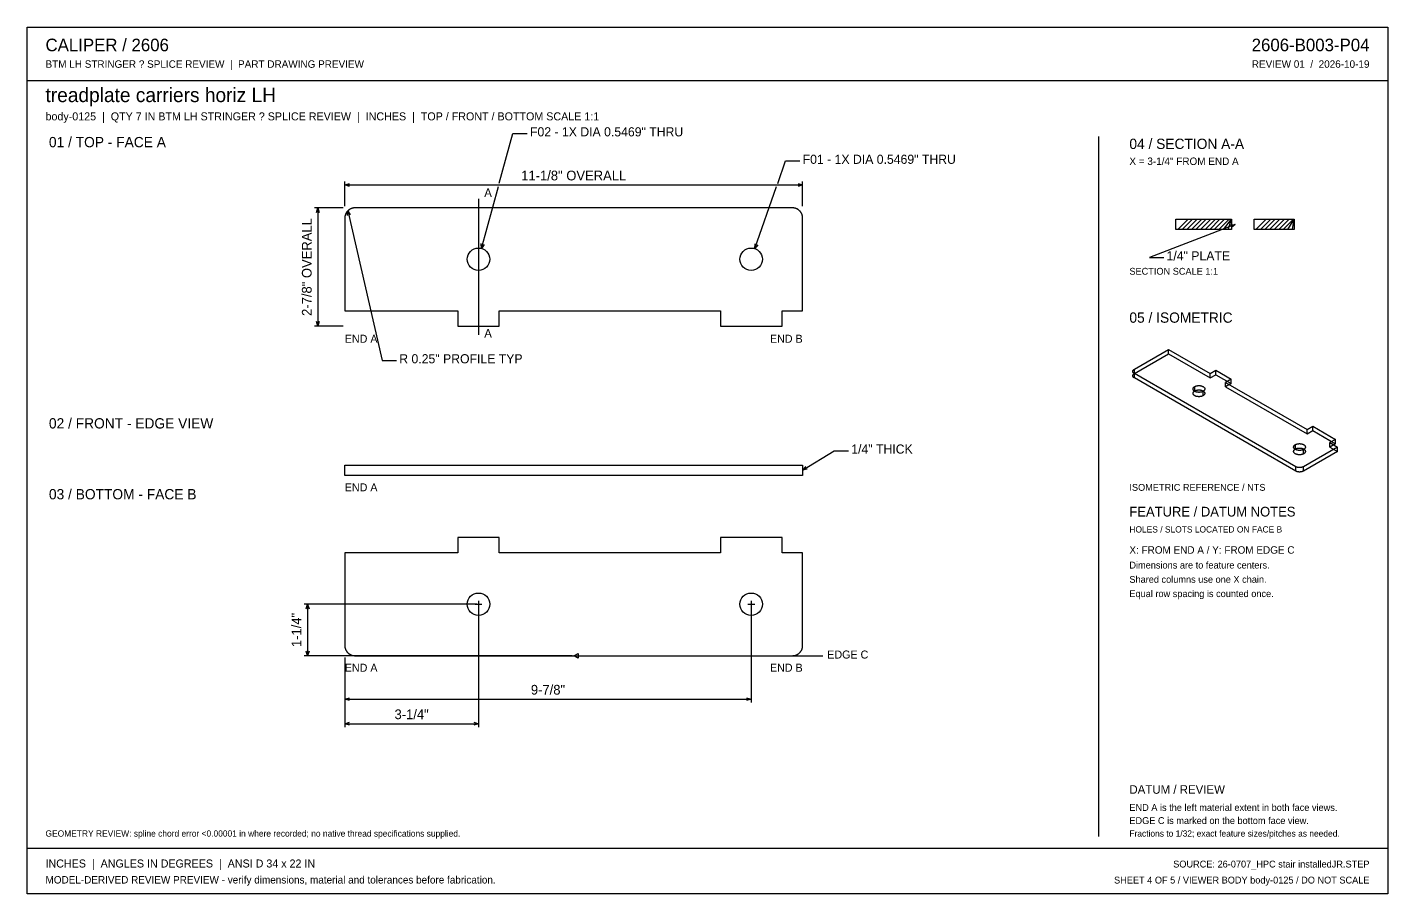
# Model space of a CAD drawing. Header units: inches. Extents: x 0.5 to 33.5, y 0.5 to 21.5.
import ezdxf
from ezdxf.enums import TextEntityAlignment as Align

# ---------------------------------------------------------------- set-up
doc = ezdxf.new("R2010")
doc.units = ezdxf.units.IN
doc.header["$MEASUREMENT"] = 0

msp = doc.modelspace()

# ---------------------------------------------------------------- linework, layer by layer
at = {"layer": 'ANNOTATION'}
for p, q in [((11.941, 17.735), (12.271, 18.944)), ((12.271, 18.944), (12.618, 18.944)), ((18.706, 17.734), (18.896, 18.278)), ((18.896, 18.278), (19.243, 18.278)), ((8.188, 17.181), (8.188, 17.778)), ((8.188, 17.694), (8.299, 17.729)), ((8.188, 17.694), (19.312, 17.694)), ((8.299, 17.66), (8.188, 17.694)), ((11.509, 16.153), (11.919, 17.654)), ((18.153, 16.147), (18.679, 17.655)), ((19.201, 17.729), (19.312, 17.694)), ((19.312, 17.694), (19.201, 17.66)), ((19.312, 17.181), (19.312, 17.778)), ((11.438, 17.361), (11.438, 14.056)), ((8.146, 17.139), (7.451, 17.139)), ((7.5, 17.028), (7.535, 17.139)), ((7.535, 17.139), (7.535, 14.264)), ((7.535, 17.139), (7.569, 17.028)), ((8.252, 16.95), (8.261, 17.066)), ((8.261, 17.066), (9.094, 13.431)), ((8.261, 17.066), (8.319, 16.965)), ((29.819, 16.736), (27.736, 15.931)), ((29.703, 16.728), (29.819, 16.736)), ((29.819, 16.736), (29.728, 16.664)), ((11.509, 16.153), (11.505, 16.269)), ((11.572, 16.251), (11.509, 16.153)), ((18.153, 16.147), (18.156, 16.263)), ((18.222, 16.241), (18.153, 16.147)), ((27.736, 15.931), (28.083, 15.931)), ((8.146, 14.264), (7.451, 14.264)), ((7.535, 14.264), (7.5, 14.375)), ((7.569, 14.375), (7.535, 14.264)), ((9.094, 13.431), (9.441, 13.431)), ((19.312, 10.764), (20.076, 11.236)), ((20.076, 11.236), (20.424, 11.236)), ((19.312, 10.764), (19.389, 10.852)), ((19.425, 10.793), (19.312, 10.764)), ((11.396, 7.507), (7.201, 7.507)), ((7.25, 7.396), (7.285, 7.507)), ((7.285, 7.507), (7.285, 6.257)), ((7.285, 7.507), (7.319, 7.396)), ((11.354, 7.507), (11.521, 7.507)), ((11.438, 7.59), (11.438, 7.424)), ((11.438, 7.465), (11.438, 4.521)), ((17.979, 7.507), (18.146, 7.507)), ((18.062, 7.59), (18.062, 7.424)), ((18.062, 7.465), (18.062, 5.118)), ((7.285, 6.257), (7.25, 6.368)), ((7.319, 6.368), (7.285, 6.257)), ((13.75, 6.257), (13.861, 6.312)), ((13.861, 6.312), (13.861, 6.201)), ((13.708, 6.257), (7.201, 6.257)), ((8.188, 6.215), (8.188, 5.118)), ((8.188, 6.215), (8.188, 4.521)), ((13.75, 6.257), (19.799, 6.257)), ((13.861, 6.201), (13.75, 6.257)), ((8.188, 5.201), (8.299, 5.236)), ((8.188, 5.201), (18.062, 5.201)), ((8.299, 5.167), (8.188, 5.201)), ((17.951, 5.236), (18.062, 5.201)), ((18.062, 5.201), (17.951, 5.167)), ((8.188, 4.604), (8.299, 4.639)), ((11.326, 4.639), (11.438, 4.604)), ((8.188, 4.604), (11.438, 4.604)), ((8.299, 4.569), (8.188, 4.604)), ((11.438, 4.604), (11.326, 4.569))]:
    msp.add_line(p, q, dxfattribs=at)
at = {"layer": 'OUTLINE'}
for p, q in [((0.472, 21.528), (33.528, 21.528)), ((0.472, 0.472), (0.472, 21.528)), ((33.528, 21.528), (33.528, 0.472)), ((0.472, 20.236), (33.528, 20.236)), ((26.5, 18.875), (26.5, 1.861)), ((8.189, 16.913), (8.188, 16.907)), ((8.188, 16.907), (8.188, 16.901)), ((8.188, 16.901), (8.188, 16.895)), ((8.188, 16.895), (8.188, 16.889)), ((8.188, 16.889), (8.188, 14.639)), ((8.19, 16.926), (8.189, 16.919)), ((8.189, 16.919), (8.189, 16.913)), ((8.191, 16.932), (8.19, 16.926)), ((8.192, 16.938), (8.191, 16.932)), ((8.194, 16.944), (8.192, 16.938)), ((8.195, 16.95), (8.194, 16.944)), ((8.197, 16.956), (8.195, 16.95)), ((8.198, 16.961), (8.197, 16.956)), ((8.2, 16.967), (8.198, 16.961)), ((8.202, 16.973), (8.2, 16.967)), ((8.204, 16.979), (8.202, 16.973)), ((8.207, 16.985), (8.204, 16.979)), ((8.209, 16.99), (8.207, 16.985)), ((8.212, 16.996), (8.209, 16.99)), ((8.214, 17.001), (8.212, 16.996)), ((8.217, 17.007), (8.214, 17.001)), ((8.22, 17.012), (8.217, 17.007)), ((8.223, 17.017), (8.22, 17.012)), ((8.226, 17.023), (8.223, 17.017)), ((8.23, 17.028), (8.226, 17.023)), ((8.233, 17.033), (8.23, 17.028)), ((8.237, 17.038), (8.233, 17.033)), ((8.24, 17.043), (8.237, 17.038)), ((8.244, 17.047), (8.24, 17.043)), ((8.248, 17.052), (8.244, 17.047)), ((8.252, 17.057), (8.248, 17.052)), ((8.256, 17.061), (8.252, 17.057)), ((8.261, 17.066), (8.256, 17.061)), ((8.265, 17.07), (8.261, 17.066)), ((8.27, 17.074), (8.265, 17.07)), ((8.274, 17.078), (8.27, 17.074)), ((8.279, 17.082), (8.274, 17.078)), ((8.284, 17.086), (8.279, 17.082)), ((8.289, 17.09), (8.284, 17.086)), ((8.294, 17.093), (8.289, 17.09)), ((8.299, 17.097), (8.294, 17.093)), ((8.304, 17.1), (8.299, 17.097)), ((8.309, 17.103), (8.304, 17.1)), ((8.314, 17.106), (8.309, 17.103)), ((8.32, 17.109), (8.314, 17.106)), ((8.325, 17.112), (8.32, 17.109)), ((8.331, 17.115), (8.325, 17.112)), ((8.336, 17.117), (8.331, 17.115)), ((8.342, 17.12), (8.336, 17.117)), ((8.348, 17.122), (8.342, 17.12)), ((8.353, 17.124), (8.348, 17.122)), ((8.359, 17.126), (8.353, 17.124)), ((8.365, 17.128), (8.359, 17.126)), ((8.371, 17.13), (8.365, 17.128)), ((8.377, 17.131), (8.371, 17.13)), ((8.383, 17.133), (8.377, 17.131)), ((8.389, 17.134), (8.383, 17.133)), ((8.395, 17.135), (8.389, 17.134)), ((8.401, 17.136), (8.395, 17.135)), ((8.407, 17.137), (8.401, 17.136)), ((8.413, 17.138), (8.407, 17.137)), ((8.419, 17.138), (8.413, 17.138)), ((8.425, 17.139), (8.419, 17.138)), ((8.431, 17.139), (8.425, 17.139)), ((8.438, 17.139), (8.431, 17.139)), ((19.062, 17.139), (8.438, 17.139)), ((19.069, 17.139), (19.062, 17.139)), ((19.075, 17.139), (19.069, 17.139)), ((19.081, 17.138), (19.075, 17.139)), ((19.087, 17.138), (19.081, 17.138)), ((19.093, 17.137), (19.087, 17.138)), ((19.099, 17.136), (19.093, 17.137)), ((19.105, 17.135), (19.099, 17.136)), ((19.111, 17.134), (19.105, 17.135)), ((19.117, 17.133), (19.111, 17.134)), ((19.123, 17.131), (19.117, 17.133)), ((19.129, 17.13), (19.123, 17.131)), ((19.135, 17.128), (19.129, 17.13)), ((19.141, 17.126), (19.135, 17.128)), ((19.147, 17.124), (19.141, 17.126)), ((19.152, 17.122), (19.147, 17.124)), ((19.158, 17.12), (19.152, 17.122)), ((19.164, 17.117), (19.158, 17.12)), ((19.169, 17.115), (19.164, 17.117)), ((19.175, 17.112), (19.169, 17.115)), ((19.18, 17.109), (19.175, 17.112)), ((19.186, 17.106), (19.18, 17.109)), ((19.191, 17.103), (19.186, 17.106)), ((19.196, 17.1), (19.191, 17.103)), ((19.201, 17.097), (19.196, 17.1)), ((19.206, 17.093), (19.201, 17.097)), ((19.211, 17.09), (19.206, 17.093)), ((19.216, 17.086), (19.211, 17.09)), ((19.221, 17.082), (19.216, 17.086)), ((19.226, 17.078), (19.221, 17.082)), ((19.23, 17.074), (19.226, 17.078)), ((19.235, 17.07), (19.23, 17.074)), ((19.239, 17.066), (19.235, 17.07)), ((19.244, 17.061), (19.239, 17.066)), ((19.248, 17.057), (19.244, 17.061)), ((19.252, 17.052), (19.248, 17.057)), ((19.256, 17.047), (19.252, 17.052)), ((19.26, 17.043), (19.256, 17.047)), ((19.263, 17.038), (19.26, 17.043)), ((19.267, 17.033), (19.263, 17.038)), ((19.27, 17.028), (19.267, 17.033)), ((19.274, 17.023), (19.27, 17.028)), ((19.277, 17.017), (19.274, 17.023)), ((19.28, 17.012), (19.277, 17.017)), ((19.283, 17.007), (19.28, 17.012)), ((19.286, 17.001), (19.283, 17.007)), ((19.288, 16.996), (19.286, 17.001)), ((19.291, 16.99), (19.288, 16.996)), ((19.293, 16.985), (19.291, 16.99)), ((19.296, 16.979), (19.293, 16.985)), ((19.298, 16.973), (19.296, 16.979)), ((19.3, 16.967), (19.298, 16.973)), ((19.302, 16.961), (19.3, 16.967)), ((19.303, 16.956), (19.302, 16.961)), ((19.305, 16.95), (19.303, 16.956)), ((19.306, 16.944), (19.305, 16.95)), ((19.308, 16.938), (19.306, 16.944)), ((19.309, 16.932), (19.308, 16.938)), ((19.31, 16.926), (19.309, 16.932)), ((19.311, 16.919), (19.31, 16.926)), ((19.311, 16.913), (19.311, 16.919)), ((19.312, 16.907), (19.311, 16.913)), ((19.312, 16.901), (19.312, 16.907)), ((19.312, 16.895), (19.312, 16.901)), ((19.312, 16.889), (19.312, 16.895)), ((19.312, 14.639), (19.312, 16.889)), ((28.382, 16.861), (29.734, 16.861)), ((28.382, 16.611), (28.382, 16.861)), ((28.424, 16.611), (28.674, 16.861)), ((28.535, 16.611), (28.785, 16.861)), ((28.646, 16.611), (28.896, 16.861)), ((28.757, 16.611), (29.007, 16.861)), ((28.868, 16.611), (29.118, 16.861)), ((28.979, 16.611), (29.229, 16.861)), ((29.09, 16.611), (29.34, 16.861)), ((29.201, 16.611), (29.451, 16.861)), ((29.312, 16.611), (29.562, 16.861)), ((29.424, 16.611), (29.674, 16.861)), ((29.535, 16.611), (29.734, 16.861)), ((29.646, 16.611), (29.734, 16.861)), ((29.734, 16.861), (29.734, 16.611)), ((30.28, 16.861), (31.257, 16.861)), ((30.28, 16.611), (30.28, 16.861)), ((30.322, 16.611), (30.572, 16.861)), ((30.433, 16.611), (30.683, 16.861)), ((30.544, 16.611), (30.794, 16.861)), ((30.655, 16.611), (30.905, 16.861)), ((30.766, 16.611), (31.016, 16.861)), ((30.878, 16.611), (31.128, 16.861)), ((30.989, 16.611), (31.239, 16.861)), ((31.1, 16.611), (31.257, 16.861)), ((31.211, 16.611), (31.257, 16.861)), ((31.257, 16.861), (31.257, 16.611)), ((29.734, 16.611), (28.382, 16.611)), ((31.257, 16.611), (30.28, 16.611)), ((8.188, 14.639), (10.938, 14.639)), ((10.938, 14.639), (10.938, 14.264)), ((11.938, 14.264), (11.938, 14.639)), ((11.938, 14.639), (17.312, 14.639)), ((17.312, 14.639), (17.312, 14.264)), ((18.812, 14.639), (19.312, 14.639)), ((18.812, 14.264), (18.812, 14.639)), ((10.938, 14.264), (11.938, 14.264)), ((17.312, 14.264), (18.812, 14.264)), ((27.372, 13.218), (28.202, 13.697)), ((27.372, 13.111), (28.202, 13.59)), ((28.202, 13.59), (28.202, 13.697)), ((28.202, 13.697), (29.216, 13.111)), ((28.202, 13.59), (29.216, 13.005)), ((27.333, 13.168), (27.334, 13.17)), ((27.333, 13.166), (27.333, 13.168)), ((27.333, 13.165), (27.333, 13.166)), ((27.333, 13.163), (27.333, 13.165)), ((27.333, 13.161), (27.333, 13.163)), ((27.334, 13.159), (27.333, 13.161)), ((27.333, 13.062), (27.334, 13.064)), ((27.333, 13.06), (27.333, 13.062)), ((27.333, 13.058), (27.333, 13.06)), ((27.333, 13.056), (27.333, 13.058)), ((27.333, 13.054), (27.333, 13.056)), ((27.334, 13.052), (27.333, 13.054)), ((27.334, 13.174), (27.335, 13.176)), ((27.334, 13.172), (27.334, 13.174)), ((27.334, 13.17), (27.334, 13.172)), ((27.334, 13.157), (27.334, 13.159)), ((27.334, 13.155), (27.334, 13.157)), ((27.335, 13.153), (27.334, 13.155)), ((27.334, 13.067), (27.335, 13.069)), ((27.334, 13.065), (27.334, 13.067)), ((27.334, 13.064), (27.334, 13.065)), ((27.334, 13.051), (27.334, 13.052)), ((27.334, 13.049), (27.334, 13.051)), ((27.335, 13.047), (27.334, 13.049)), ((27.335, 13.177), (27.336, 13.179)), ((27.335, 13.176), (27.335, 13.177)), ((27.335, 13.152), (27.335, 13.153)), ((27.336, 13.15), (27.335, 13.152)), ((27.335, 13.071), (27.336, 13.073)), ((27.335, 13.069), (27.335, 13.071)), ((27.335, 13.045), (27.335, 13.047)), ((27.336, 13.043), (27.335, 13.045)), ((27.336, 13.179), (27.337, 13.181)), ((27.337, 13.148), (27.336, 13.15)), ((27.336, 13.073), (27.337, 13.075)), ((27.337, 13.042), (27.336, 13.043)), ((27.337, 13.183), (27.338, 13.185)), ((27.337, 13.181), (27.337, 13.183)), ((27.337, 13.146), (27.337, 13.148)), ((27.338, 13.144), (27.337, 13.146)), ((27.337, 13.076), (27.338, 13.078)), ((27.337, 13.075), (27.337, 13.076)), ((27.337, 13.04), (27.337, 13.042)), ((27.338, 13.038), (27.337, 13.04)), ((27.338, 13.185), (27.339, 13.186)), ((27.339, 13.143), (27.338, 13.144)), ((27.338, 13.078), (27.339, 13.08)), ((27.339, 13.036), (27.338, 13.038)), ((27.339, 13.186), (27.34, 13.188)), ((27.34, 13.141), (27.339, 13.143)), ((27.339, 13.08), (27.34, 13.082)), ((27.34, 13.034), (27.339, 13.036)), ((27.34, 13.188), (27.341, 13.19)), ((27.341, 13.139), (27.34, 13.141)), ((27.34, 13.082), (27.341, 13.083)), ((27.341, 13.033), (27.34, 13.034)), ((27.341, 13.19), (27.342, 13.192)), ((27.342, 13.137), (27.341, 13.139)), ((27.341, 13.083), (27.342, 13.085)), ((27.342, 13.031), (27.341, 13.033)), ((27.342, 13.192), (27.343, 13.193)), ((27.343, 13.136), (27.342, 13.137)), ((27.342, 13.085), (27.343, 13.087)), ((27.343, 13.029), (27.342, 13.031)), ((27.343, 13.193), (27.345, 13.195)), ((27.345, 13.134), (27.343, 13.136)), ((27.343, 13.087), (27.345, 13.089)), ((27.345, 13.027), (27.343, 13.029)), ((27.345, 13.195), (27.346, 13.197)), ((27.346, 13.132), (27.345, 13.134)), ((27.345, 13.089), (27.346, 13.09)), ((27.346, 13.026), (27.345, 13.027)), ((27.346, 13.197), (27.347, 13.198)), ((27.347, 13.131), (27.346, 13.132)), ((27.346, 13.09), (27.347, 13.092)), ((27.347, 13.024), (27.346, 13.026)), ((27.347, 13.198), (27.349, 13.2)), ((27.349, 13.129), (27.347, 13.131)), ((27.347, 13.092), (27.349, 13.094)), ((27.349, 13.023), (27.347, 13.024)), ((27.349, 13.2), (27.35, 13.202)), ((27.35, 13.127), (27.349, 13.129)), ((27.349, 13.094), (27.35, 13.095)), ((27.35, 13.021), (27.349, 13.023)), ((27.35, 13.202), (27.352, 13.203)), ((27.352, 13.126), (27.35, 13.127)), ((27.35, 13.095), (27.352, 13.097)), ((27.352, 13.019), (27.35, 13.021)), ((27.352, 13.203), (27.354, 13.205)), ((27.354, 13.124), (27.352, 13.126)), ((27.352, 13.097), (27.354, 13.098)), ((27.354, 13.018), (27.352, 13.019)), ((27.354, 13.205), (27.355, 13.206)), ((27.355, 13.123), (27.354, 13.124)), ((27.354, 13.098), (27.355, 13.1)), ((27.355, 13.016), (27.354, 13.018)), ((27.355, 13.206), (27.357, 13.208)), ((27.357, 13.121), (27.355, 13.123)), ((27.355, 13.1), (27.357, 13.101)), ((27.357, 13.015), (27.355, 13.016)), ((27.357, 13.208), (27.359, 13.209)), ((27.359, 13.12), (27.357, 13.121)), ((27.357, 13.101), (27.359, 13.103)), ((27.359, 13.013), (27.357, 13.015)), ((27.359, 13.209), (27.361, 13.211)), ((27.361, 13.118), (27.359, 13.12)), ((27.359, 13.103), (27.361, 13.104)), ((27.361, 13.012), (27.359, 13.013)), ((27.361, 13.211), (27.363, 13.212)), ((27.363, 13.117), (27.361, 13.118)), ((27.361, 13.104), (27.363, 13.106)), ((27.363, 13.01), (27.361, 13.012)), ((27.363, 13.212), (27.365, 13.214)), ((27.365, 13.115), (27.363, 13.117)), ((27.363, 13.106), (27.365, 13.107)), ((27.365, 13.009), (27.363, 13.01)), ((27.365, 13.214), (27.367, 13.215)), ((27.367, 13.114), (27.365, 13.115)), ((27.365, 13.107), (27.367, 13.109)), ((27.367, 13.007), (27.365, 13.009)), ((27.367, 13.215), (27.369, 13.216)), ((27.369, 13.113), (27.367, 13.114)), ((27.367, 13.109), (27.369, 13.11)), ((27.369, 13.006), (27.367, 13.007)), ((27.369, 13.216), (27.372, 13.218)), ((27.372, 13.111), (27.369, 13.113)), ((27.369, 13.11), (27.372, 13.111)), ((27.372, 13.005), (27.369, 13.006)), ((27.372, 13.111), (27.372, 13.218)), ((31.291, 10.848), (27.372, 13.111)), ((27.372, 13.005), (27.372, 13.111)), ((31.291, 10.742), (27.372, 13.005)), ((29.216, 13.111), (29.354, 13.191)), ((29.216, 13.005), (29.216, 13.111)), ((29.216, 13.005), (29.354, 13.085)), ((29.354, 13.085), (29.354, 13.191)), ((29.354, 13.191), (29.723, 12.978)), ((29.354, 13.085), (29.723, 12.872)), ((29.723, 12.978), (29.585, 12.898)), ((29.585, 12.898), (31.568, 11.753)), ((29.585, 12.792), (29.585, 12.898)), ((29.723, 12.872), (29.723, 12.978)), ((28.797, 12.747), (28.798, 12.751)), ((28.797, 12.743), (28.797, 12.747)), ((28.797, 12.739), (28.797, 12.743)), ((28.797, 12.734), (28.797, 12.739)), ((28.797, 12.73), (28.797, 12.734)), ((28.798, 12.726), (28.797, 12.73)), ((28.797, 12.64), (28.798, 12.644)), ((28.797, 12.636), (28.797, 12.64)), ((28.797, 12.632), (28.797, 12.636)), ((28.797, 12.628), (28.797, 12.632)), ((28.797, 12.624), (28.797, 12.628)), ((28.798, 12.62), (28.797, 12.624)), ((28.798, 12.751), (28.799, 12.755)), ((28.799, 12.722), (28.798, 12.726)), ((28.798, 12.644), (28.799, 12.648)), ((28.799, 12.616), (28.798, 12.62)), ((28.799, 12.755), (28.801, 12.759)), ((28.801, 12.719), (28.799, 12.722)), ((28.799, 12.648), (28.801, 12.652)), ((28.801, 12.612), (28.799, 12.616)), ((28.801, 12.759), (28.803, 12.762)), ((28.803, 12.715), (28.801, 12.719)), ((28.801, 12.652), (28.803, 12.656)), ((28.803, 12.608), (28.801, 12.612)), ((28.803, 12.762), (28.805, 12.766)), ((28.805, 12.711), (28.803, 12.715)), ((28.803, 12.656), (28.805, 12.66)), ((28.805, 12.604), (28.803, 12.608)), ((28.805, 12.766), (28.808, 12.77)), ((28.808, 12.707), (28.805, 12.711)), ((28.805, 12.66), (28.808, 12.664)), ((28.808, 12.601), (28.805, 12.604)), ((28.808, 12.77), (28.81, 12.774)), ((28.81, 12.703), (28.808, 12.707)), ((28.808, 12.664), (28.81, 12.667)), ((28.81, 12.597), (28.808, 12.601)), ((28.81, 12.774), (28.814, 12.777)), ((28.814, 12.7), (28.81, 12.703)), ((28.81, 12.667), (28.814, 12.671)), ((28.814, 12.593), (28.81, 12.597)), ((28.814, 12.777), (28.817, 12.781)), ((28.817, 12.696), (28.814, 12.7)), ((28.814, 12.671), (28.817, 12.674)), ((28.817, 12.59), (28.814, 12.593)), ((28.817, 12.781), (28.821, 12.784)), ((28.821, 12.693), (28.817, 12.696)), ((28.817, 12.674), (28.821, 12.678)), ((28.821, 12.586), (28.817, 12.59)), ((28.821, 12.784), (28.825, 12.788)), ((28.825, 12.689), (28.821, 12.693)), ((28.821, 12.678), (28.825, 12.681)), ((28.825, 12.583), (28.821, 12.586)), ((28.825, 12.788), (28.829, 12.791)), ((28.829, 12.686), (28.825, 12.689)), ((28.825, 12.681), (28.829, 12.684)), ((28.829, 12.58), (28.825, 12.583)), ((28.829, 12.791), (28.834, 12.794)), ((28.829, 12.684), (28.834, 12.687)), ((28.834, 12.683), (28.829, 12.686)), ((28.834, 12.577), (28.829, 12.58)), ((28.834, 12.794), (28.838, 12.797)), ((28.834, 12.687), (28.838, 12.69)), ((28.838, 12.68), (28.834, 12.683)), ((28.838, 12.574), (28.834, 12.577)), ((28.838, 12.797), (28.844, 12.8)), ((28.838, 12.69), (28.838, 12.797)), ((28.838, 12.69), (28.844, 12.693)), ((28.844, 12.677), (28.838, 12.68)), ((28.844, 12.571), (28.838, 12.574)), ((28.844, 12.8), (28.849, 12.802)), ((28.844, 12.693), (28.849, 12.696)), ((28.849, 12.675), (28.844, 12.677)), ((28.849, 12.568), (28.844, 12.571)), ((28.849, 12.802), (28.854, 12.805)), ((28.849, 12.696), (28.854, 12.698)), ((28.854, 12.672), (28.849, 12.675)), ((28.854, 12.566), (28.849, 12.568)), ((28.854, 12.805), (28.86, 12.807)), ((28.854, 12.698), (28.86, 12.701)), ((28.86, 12.67), (28.854, 12.672)), ((28.86, 12.564), (28.854, 12.566)), ((28.86, 12.807), (28.866, 12.809)), ((28.86, 12.701), (28.866, 12.703)), ((28.866, 12.668), (28.86, 12.67)), ((28.866, 12.561), (28.86, 12.564)), ((28.866, 12.809), (28.872, 12.811)), ((28.866, 12.703), (28.872, 12.705)), ((28.872, 12.666), (28.866, 12.668)), ((28.872, 12.559), (28.866, 12.561)), ((28.872, 12.811), (28.878, 12.813)), ((28.872, 12.705), (28.878, 12.706)), ((28.878, 12.664), (28.872, 12.666)), ((28.878, 12.813), (28.885, 12.815)), ((28.878, 12.706), (28.885, 12.708)), ((28.885, 12.662), (28.878, 12.664)), ((28.885, 12.815), (28.891, 12.816)), ((28.885, 12.708), (28.891, 12.71)), ((28.891, 12.661), (28.885, 12.662)), ((28.891, 12.816), (28.898, 12.817)), ((28.891, 12.71), (28.898, 12.711)), ((28.898, 12.66), (28.891, 12.661)), ((28.898, 12.817), (28.905, 12.818)), ((28.898, 12.711), (28.905, 12.712)), ((28.905, 12.659), (28.898, 12.66)), ((28.905, 12.818), (28.912, 12.819)), ((28.905, 12.712), (28.912, 12.713)), ((28.912, 12.658), (28.905, 12.659)), ((28.912, 12.819), (28.918, 12.82)), ((28.912, 12.713), (28.918, 12.714)), ((28.918, 12.657), (28.912, 12.658)), ((28.918, 12.82), (28.925, 12.82)), ((28.918, 12.714), (28.925, 12.714)), ((28.925, 12.657), (28.918, 12.657)), ((28.925, 12.82), (28.932, 12.821)), ((28.925, 12.714), (28.932, 12.714)), ((28.932, 12.656), (28.925, 12.657)), ((28.932, 12.821), (28.939, 12.821)), ((28.932, 12.714), (28.939, 12.714)), ((28.939, 12.656), (28.932, 12.656)), ((28.939, 12.821), (28.946, 12.821)), ((28.939, 12.714), (28.946, 12.714)), ((28.946, 12.656), (28.939, 12.656)), ((28.946, 12.821), (28.953, 12.82)), ((28.946, 12.714), (28.953, 12.714)), ((28.953, 12.657), (28.946, 12.656)), ((28.953, 12.82), (28.96, 12.82)), ((28.953, 12.714), (28.96, 12.714)), ((28.96, 12.657), (28.953, 12.657)), ((28.96, 12.82), (28.967, 12.819)), ((28.96, 12.714), (28.967, 12.713)), ((28.967, 12.658), (28.96, 12.657)), ((28.967, 12.819), (28.974, 12.818)), ((28.967, 12.713), (28.974, 12.712)), ((28.974, 12.659), (28.967, 12.658)), ((28.974, 12.818), (28.981, 12.817)), ((28.974, 12.712), (28.981, 12.711)), ((28.981, 12.66), (28.974, 12.659)), ((28.981, 12.817), (28.987, 12.816)), ((28.981, 12.711), (28.987, 12.71)), ((28.987, 12.661), (28.981, 12.66)), ((28.987, 12.816), (28.994, 12.815)), ((28.987, 12.71), (28.994, 12.708)), ((28.994, 12.662), (28.987, 12.661)), ((28.994, 12.815), (29, 12.813)), ((28.994, 12.708), (29, 12.706)), ((29, 12.664), (28.994, 12.662)), ((29, 12.813), (29.007, 12.811)), ((29, 12.706), (29.007, 12.705)), ((29.007, 12.666), (29, 12.664)), ((29.007, 12.811), (29.013, 12.809)), ((29.007, 12.705), (29.013, 12.703)), ((29.013, 12.668), (29.007, 12.666)), ((29.013, 12.561), (29.007, 12.559)), ((29.013, 12.809), (29.019, 12.807)), ((29.013, 12.703), (29.019, 12.701)), ((29.019, 12.67), (29.013, 12.668)), ((29.019, 12.564), (29.013, 12.561)), ((29.019, 12.807), (29.024, 12.805)), ((29.019, 12.701), (29.024, 12.698)), ((29.024, 12.672), (29.019, 12.67)), ((29.024, 12.566), (29.019, 12.564)), ((29.024, 12.805), (29.03, 12.802)), ((29.024, 12.698), (29.03, 12.696)), ((29.03, 12.675), (29.024, 12.672)), ((29.03, 12.568), (29.024, 12.566)), ((29.03, 12.802), (29.035, 12.8)), ((29.03, 12.696), (29.035, 12.693)), ((29.035, 12.677), (29.03, 12.675)), ((29.035, 12.571), (29.03, 12.568)), ((29.035, 12.8), (29.04, 12.797)), ((29.035, 12.693), (29.04, 12.69)), ((29.04, 12.68), (29.035, 12.677)), ((29.04, 12.574), (29.035, 12.571)), ((29.04, 12.797), (29.045, 12.794)), ((29.04, 12.69), (29.045, 12.687)), ((29.045, 12.683), (29.04, 12.68)), ((29.04, 12.574), (29.04, 12.68)), ((29.045, 12.577), (29.04, 12.574)), ((29.045, 12.794), (29.05, 12.791)), ((29.045, 12.687), (29.05, 12.684)), ((29.05, 12.686), (29.045, 12.683)), ((29.05, 12.58), (29.045, 12.577)), ((29.05, 12.791), (29.054, 12.788)), ((29.054, 12.689), (29.05, 12.686)), ((29.05, 12.684), (29.054, 12.681)), ((29.054, 12.583), (29.05, 12.58)), ((29.054, 12.788), (29.058, 12.784)), ((29.058, 12.693), (29.054, 12.689)), ((29.054, 12.681), (29.058, 12.678)), ((29.058, 12.586), (29.054, 12.583)), ((29.058, 12.784), (29.062, 12.781)), ((29.062, 12.696), (29.058, 12.693)), ((29.058, 12.678), (29.062, 12.674)), ((29.062, 12.59), (29.058, 12.586)), ((29.062, 12.781), (29.065, 12.777)), ((29.065, 12.7), (29.062, 12.696)), ((29.062, 12.674), (29.065, 12.671)), ((29.065, 12.593), (29.062, 12.59)), ((29.065, 12.777), (29.068, 12.774)), ((29.068, 12.703), (29.065, 12.7)), ((29.065, 12.671), (29.068, 12.667)), ((29.068, 12.597), (29.065, 12.593)), ((29.068, 12.774), (29.071, 12.77)), ((29.071, 12.707), (29.068, 12.703)), ((29.068, 12.667), (29.071, 12.664)), ((29.071, 12.601), (29.068, 12.597)), ((29.071, 12.77), (29.074, 12.766)), ((29.074, 12.711), (29.071, 12.707)), ((29.071, 12.664), (29.074, 12.66)), ((29.074, 12.604), (29.071, 12.601)), ((29.074, 12.766), (29.076, 12.762)), ((29.076, 12.715), (29.074, 12.711)), ((29.074, 12.66), (29.076, 12.656)), ((29.076, 12.608), (29.074, 12.604)), ((29.076, 12.762), (29.078, 12.759)), ((29.078, 12.719), (29.076, 12.715)), ((29.076, 12.656), (29.078, 12.652)), ((29.078, 12.612), (29.076, 12.608)), ((29.078, 12.759), (29.079, 12.755)), ((29.079, 12.722), (29.078, 12.719)), ((29.078, 12.652), (29.079, 12.648)), ((29.079, 12.616), (29.078, 12.612)), ((29.079, 12.755), (29.08, 12.751)), ((29.08, 12.726), (29.079, 12.722)), ((29.079, 12.648), (29.08, 12.644)), ((29.08, 12.62), (29.079, 12.616)), ((29.08, 12.751), (29.081, 12.747)), ((29.081, 12.73), (29.08, 12.726)), ((29.08, 12.644), (29.081, 12.64)), ((29.081, 12.624), (29.08, 12.62)), ((29.081, 12.747), (29.082, 12.743)), ((29.082, 12.734), (29.081, 12.73)), ((29.081, 12.64), (29.082, 12.636)), ((29.082, 12.628), (29.081, 12.624)), ((29.082, 12.743), (29.082, 12.739)), ((29.082, 12.739), (29.082, 12.734)), ((29.082, 12.636), (29.082, 12.632)), ((29.082, 12.632), (29.082, 12.628)), ((29.723, 12.872), (29.585, 12.792)), ((29.585, 12.792), (31.568, 11.647)), ((28.878, 12.558), (28.872, 12.559)), ((28.885, 12.556), (28.878, 12.558)), ((28.891, 12.554), (28.885, 12.556)), ((28.898, 12.553), (28.891, 12.554)), ((28.905, 12.552), (28.898, 12.553)), ((28.912, 12.551), (28.905, 12.552)), ((28.918, 12.551), (28.912, 12.551)), ((28.925, 12.55), (28.918, 12.551)), ((28.932, 12.55), (28.925, 12.55)), ((28.939, 12.55), (28.932, 12.55)), ((28.946, 12.55), (28.939, 12.55)), ((28.953, 12.55), (28.946, 12.55)), ((28.96, 12.551), (28.953, 12.55)), ((28.967, 12.551), (28.96, 12.551)), ((28.974, 12.552), (28.967, 12.551)), ((28.981, 12.553), (28.974, 12.552)), ((28.987, 12.554), (28.981, 12.553)), ((28.994, 12.556), (28.987, 12.554)), ((29, 12.558), (28.994, 12.556)), ((29.007, 12.559), (29, 12.558)), ((31.568, 11.753), (31.706, 11.833)), ((31.568, 11.647), (31.568, 11.753)), ((31.568, 11.647), (31.706, 11.727)), ((31.706, 11.833), (32.259, 11.514)), ((31.706, 11.727), (31.706, 11.833)), ((31.706, 11.727), (32.259, 11.407)), ((31.241, 11.336), (31.242, 11.34)), ((31.241, 11.332), (31.241, 11.336)), ((31.241, 11.327), (31.241, 11.332)), ((31.241, 11.323), (31.241, 11.327)), ((31.241, 11.319), (31.241, 11.323)), ((31.242, 11.315), (31.241, 11.319)), ((31.242, 11.34), (31.243, 11.344)), ((31.243, 11.311), (31.242, 11.315)), ((31.243, 11.344), (31.245, 11.347)), ((31.245, 11.307), (31.243, 11.311)), ((31.243, 11.237), (31.245, 11.241)), ((31.245, 11.347), (31.247, 11.351)), ((31.247, 11.304), (31.245, 11.307)), ((31.245, 11.241), (31.247, 11.245)), ((31.247, 11.351), (31.249, 11.355)), ((31.249, 11.3), (31.247, 11.304)), ((31.247, 11.245), (31.249, 11.249)), ((31.249, 11.355), (31.252, 11.359)), ((31.252, 11.296), (31.249, 11.3)), ((31.249, 11.249), (31.252, 11.252)), ((31.252, 11.359), (31.254, 11.363)), ((31.254, 11.292), (31.252, 11.296)), ((31.252, 11.252), (31.254, 11.256)), ((31.254, 11.363), (31.258, 11.366)), ((31.258, 11.289), (31.254, 11.292)), ((31.254, 11.256), (31.258, 11.26)), ((31.258, 11.366), (31.261, 11.37)), ((31.261, 11.285), (31.258, 11.289)), ((31.258, 11.26), (31.261, 11.263)), ((31.261, 11.37), (31.265, 11.373)), ((31.265, 11.282), (31.261, 11.285)), ((31.261, 11.263), (31.265, 11.267)), ((31.265, 11.373), (31.269, 11.377)), ((31.269, 11.278), (31.265, 11.282)), ((31.265, 11.267), (31.269, 11.27)), ((31.269, 11.377), (31.273, 11.38)), ((31.273, 11.275), (31.269, 11.278)), ((31.269, 11.27), (31.273, 11.273)), ((31.273, 11.38), (31.278, 11.383)), ((31.273, 11.273), (31.278, 11.276)), ((31.278, 11.272), (31.273, 11.275)), ((31.278, 11.383), (31.282, 11.386)), ((31.278, 11.276), (31.282, 11.279)), ((31.282, 11.269), (31.278, 11.272)), ((31.282, 11.386), (31.288, 11.388)), ((31.282, 11.279), (31.282, 11.386)), ((31.282, 11.279), (31.288, 11.282)), ((31.288, 11.266), (31.282, 11.269)), ((31.288, 11.388), (31.293, 11.391)), ((31.288, 11.282), (31.293, 11.285)), ((31.293, 11.264), (31.288, 11.266)), ((31.293, 11.391), (31.298, 11.394)), ((31.293, 11.285), (31.298, 11.287)), ((31.298, 11.261), (31.293, 11.264)), ((31.298, 11.394), (31.304, 11.396)), ((31.298, 11.287), (31.304, 11.289)), ((31.304, 11.259), (31.298, 11.261)), ((31.304, 11.396), (31.31, 11.398)), ((31.304, 11.289), (31.31, 11.292)), ((31.31, 11.257), (31.304, 11.259)), ((31.31, 11.398), (31.316, 11.4)), ((31.31, 11.292), (31.316, 11.294)), ((31.316, 11.255), (31.31, 11.257)), ((31.316, 11.4), (31.322, 11.402)), ((31.316, 11.294), (31.322, 11.295)), ((31.322, 11.253), (31.316, 11.255)), ((31.322, 11.402), (31.329, 11.404)), ((31.322, 11.295), (31.329, 11.297)), ((31.329, 11.251), (31.322, 11.253)), ((31.329, 11.404), (31.335, 11.405)), ((31.329, 11.297), (31.335, 11.299)), ((31.335, 11.25), (31.329, 11.251)), ((31.335, 11.405), (31.342, 11.406)), ((31.335, 11.299), (31.342, 11.3)), ((31.342, 11.249), (31.335, 11.25)), ((31.342, 11.406), (31.349, 11.407)), ((31.342, 11.3), (31.349, 11.301)), ((31.349, 11.248), (31.342, 11.249)), ((31.349, 11.407), (31.355, 11.408)), ((31.349, 11.301), (31.355, 11.302)), ((31.355, 11.247), (31.349, 11.248)), ((31.355, 11.408), (31.362, 11.409)), ((31.355, 11.302), (31.362, 11.302)), ((31.362, 11.246), (31.355, 11.247)), ((31.362, 11.409), (31.369, 11.409)), ((31.362, 11.302), (31.369, 11.303)), ((31.369, 11.245), (31.362, 11.246)), ((31.369, 11.409), (31.376, 11.41)), ((31.369, 11.303), (31.376, 11.303)), ((31.376, 11.245), (31.369, 11.245)), ((31.376, 11.41), (31.383, 11.41)), ((31.376, 11.303), (31.383, 11.303)), ((31.383, 11.245), (31.376, 11.245)), ((31.383, 11.41), (31.39, 11.41)), ((31.383, 11.303), (31.39, 11.303)), ((31.39, 11.245), (31.383, 11.245)), ((31.39, 11.41), (31.397, 11.409)), ((31.39, 11.303), (31.397, 11.303)), ((31.397, 11.245), (31.39, 11.245)), ((31.397, 11.409), (31.404, 11.409)), ((31.397, 11.303), (31.404, 11.302)), ((31.404, 11.246), (31.397, 11.245)), ((31.404, 11.409), (31.411, 11.408)), ((31.404, 11.302), (31.411, 11.302)), ((31.411, 11.247), (31.404, 11.246)), ((31.411, 11.408), (31.418, 11.407)), ((31.411, 11.302), (31.418, 11.301)), ((31.418, 11.248), (31.411, 11.247)), ((31.418, 11.407), (31.425, 11.406)), ((31.418, 11.301), (31.425, 11.3)), ((31.425, 11.249), (31.418, 11.248)), ((31.425, 11.406), (31.431, 11.405)), ((31.425, 11.3), (31.431, 11.299)), ((31.431, 11.25), (31.425, 11.249)), ((31.431, 11.405), (31.438, 11.404)), ((31.431, 11.299), (31.438, 11.297)), ((31.438, 11.251), (31.431, 11.25)), ((31.438, 11.404), (31.444, 11.402)), ((31.438, 11.297), (31.444, 11.295)), ((31.444, 11.253), (31.438, 11.251)), ((31.444, 11.402), (31.451, 11.4)), ((31.444, 11.295), (31.451, 11.294)), ((31.451, 11.255), (31.444, 11.253)), ((31.451, 11.4), (31.457, 11.398)), ((31.451, 11.294), (31.457, 11.292)), ((31.457, 11.257), (31.451, 11.255)), ((31.457, 11.398), (31.463, 11.396)), ((31.457, 11.292), (31.463, 11.289)), ((31.463, 11.259), (31.457, 11.257)), ((31.463, 11.396), (31.468, 11.394)), ((31.463, 11.289), (31.468, 11.287)), ((31.468, 11.261), (31.463, 11.259)), ((31.468, 11.394), (31.474, 11.391)), ((31.468, 11.287), (31.474, 11.285)), ((31.474, 11.264), (31.468, 11.261)), ((31.474, 11.391), (31.479, 11.388)), ((31.474, 11.285), (31.479, 11.282)), ((31.479, 11.266), (31.474, 11.264)), ((32.306, 11.327), (31.476, 10.848)), ((31.479, 11.388), (31.484, 11.386)), ((31.479, 11.282), (31.484, 11.279)), ((31.484, 11.269), (31.479, 11.266)), ((31.484, 11.386), (31.489, 11.383)), ((31.484, 11.279), (31.489, 11.276)), ((31.489, 11.272), (31.484, 11.269)), ((31.484, 11.163), (31.484, 11.269)), ((31.489, 11.383), (31.494, 11.38)), ((31.489, 11.276), (31.494, 11.273)), ((31.494, 11.275), (31.489, 11.272)), ((31.494, 11.38), (31.498, 11.377)), ((31.498, 11.278), (31.494, 11.275)), ((31.494, 11.273), (31.498, 11.27)), ((31.498, 11.377), (31.502, 11.373)), ((31.502, 11.282), (31.498, 11.278)), ((31.498, 11.27), (31.502, 11.267)), ((31.502, 11.373), (31.506, 11.37)), ((31.506, 11.285), (31.502, 11.282)), ((31.502, 11.267), (31.506, 11.263)), ((31.506, 11.37), (31.509, 11.366)), ((31.509, 11.289), (31.506, 11.285)), ((31.506, 11.263), (31.509, 11.26)), ((31.509, 11.366), (31.512, 11.363)), ((31.512, 11.292), (31.509, 11.289)), ((31.509, 11.26), (31.512, 11.256)), ((31.512, 11.363), (31.515, 11.359)), ((31.515, 11.296), (31.512, 11.292)), ((31.512, 11.256), (31.515, 11.252)), ((31.515, 11.359), (31.518, 11.355)), ((31.518, 11.3), (31.515, 11.296)), ((31.515, 11.252), (31.518, 11.249)), ((31.518, 11.355), (31.52, 11.351)), ((31.52, 11.304), (31.518, 11.3)), ((31.518, 11.249), (31.52, 11.245)), ((31.52, 11.351), (31.522, 11.347)), ((31.522, 11.307), (31.52, 11.304)), ((31.52, 11.245), (31.522, 11.241)), ((31.522, 11.347), (31.523, 11.344)), ((31.523, 11.311), (31.522, 11.307)), ((31.522, 11.241), (31.523, 11.237)), ((31.523, 11.344), (31.524, 11.34)), ((31.524, 11.315), (31.523, 11.311)), ((31.524, 11.34), (31.525, 11.336)), ((31.525, 11.319), (31.524, 11.315)), ((31.525, 11.336), (31.526, 11.332)), ((31.526, 11.323), (31.525, 11.319)), ((31.526, 11.332), (31.526, 11.327)), ((31.526, 11.327), (31.526, 11.323)), ((32.259, 11.514), (32.121, 11.434)), ((32.121, 11.327), (32.121, 11.434)), ((32.121, 11.434), (32.306, 11.327)), ((32.259, 11.407), (32.121, 11.327)), ((32.121, 11.327), (32.306, 11.221)), ((32.259, 11.407), (32.259, 11.514)), ((32.306, 11.221), (32.306, 11.327)), ((31.241, 11.229), (31.242, 11.233)), ((31.241, 11.225), (31.241, 11.229)), ((31.241, 11.221), (31.241, 11.225)), ((31.241, 11.217), (31.241, 11.221)), ((31.241, 11.213), (31.241, 11.217)), ((31.242, 11.209), (31.241, 11.213)), ((31.242, 11.233), (31.243, 11.237)), ((31.243, 11.205), (31.242, 11.209)), ((31.245, 11.201), (31.243, 11.205)), ((31.247, 11.197), (31.245, 11.201)), ((31.249, 11.193), (31.247, 11.197)), ((31.252, 11.189), (31.249, 11.193)), ((31.254, 11.186), (31.252, 11.189)), ((31.258, 11.182), (31.254, 11.186)), ((31.261, 11.179), (31.258, 11.182)), ((31.265, 11.175), (31.261, 11.179)), ((31.269, 11.172), (31.265, 11.175)), ((31.273, 11.169), (31.269, 11.172)), ((31.278, 11.166), (31.273, 11.169)), ((31.282, 11.163), (31.278, 11.166)), ((31.288, 11.16), (31.282, 11.163)), ((31.293, 11.157), (31.288, 11.16)), ((31.298, 11.155), (31.293, 11.157)), ((31.304, 11.152), (31.298, 11.155)), ((31.31, 11.15), (31.304, 11.152)), ((31.316, 11.148), (31.31, 11.15)), ((31.322, 11.147), (31.316, 11.148)), ((31.329, 11.145), (31.322, 11.147)), ((31.335, 11.143), (31.329, 11.145)), ((31.342, 11.142), (31.335, 11.143)), ((31.349, 11.141), (31.342, 11.142)), ((31.355, 11.14), (31.349, 11.141)), ((31.362, 11.139), (31.355, 11.14)), ((31.369, 11.139), (31.362, 11.139)), ((31.376, 11.139), (31.369, 11.139)), ((31.383, 11.139), (31.376, 11.139)), ((31.39, 11.139), (31.383, 11.139)), ((31.397, 11.139), (31.39, 11.139)), ((31.404, 11.139), (31.397, 11.139)), ((31.411, 11.14), (31.404, 11.139)), ((31.418, 11.141), (31.411, 11.14)), ((31.425, 11.142), (31.418, 11.141)), ((31.431, 11.143), (31.425, 11.142)), ((31.438, 11.145), (31.431, 11.143)), ((31.444, 11.147), (31.438, 11.145)), ((31.451, 11.148), (31.444, 11.147)), ((31.457, 11.15), (31.451, 11.148)), ((31.463, 11.152), (31.457, 11.15)), ((31.468, 11.155), (31.463, 11.152)), ((31.474, 11.157), (31.468, 11.155)), ((31.479, 11.16), (31.474, 11.157)), ((32.306, 11.221), (31.476, 10.742)), ((31.484, 11.163), (31.479, 11.16)), ((31.489, 11.166), (31.484, 11.163)), ((31.494, 11.169), (31.489, 11.166)), ((31.498, 11.172), (31.494, 11.169)), ((31.502, 11.175), (31.498, 11.172)), ((31.506, 11.179), (31.502, 11.175)), ((31.509, 11.182), (31.506, 11.179)), ((31.512, 11.186), (31.509, 11.182)), ((31.515, 11.189), (31.512, 11.186)), ((31.518, 11.193), (31.515, 11.189)), ((31.52, 11.197), (31.518, 11.193)), ((31.522, 11.201), (31.52, 11.197)), ((31.523, 11.205), (31.522, 11.201)), ((31.523, 11.237), (31.524, 11.233)), ((31.524, 11.209), (31.523, 11.205)), ((31.524, 11.233), (31.525, 11.229)), ((31.525, 11.213), (31.524, 11.209)), ((31.525, 11.229), (31.526, 11.225)), ((31.526, 11.217), (31.525, 11.213)), ((31.526, 11.225), (31.526, 11.221)), ((31.526, 11.221), (31.526, 11.217)), ((8.188, 10.889), (19.312, 10.889)), ((8.188, 10.639), (8.188, 10.889)), ((19.312, 10.639), (8.188, 10.639)), ((19.312, 10.889), (19.312, 10.639)), ((31.291, 10.742), (31.291, 10.848)), ((31.293, 10.847), (31.291, 10.848)), ((31.293, 10.74), (31.291, 10.742)), ((31.296, 10.846), (31.293, 10.847)), ((31.296, 10.739), (31.293, 10.74)), ((31.298, 10.844), (31.296, 10.846)), ((31.298, 10.738), (31.296, 10.739)), ((31.301, 10.843), (31.298, 10.844)), ((31.301, 10.737), (31.298, 10.738)), ((31.303, 10.842), (31.301, 10.843)), ((31.303, 10.736), (31.301, 10.737)), ((31.306, 10.841), (31.303, 10.842)), ((31.306, 10.735), (31.303, 10.736)), ((31.308, 10.84), (31.306, 10.841)), ((31.308, 10.733), (31.306, 10.735)), ((31.311, 10.839), (31.308, 10.84)), ((31.311, 10.732), (31.308, 10.733)), ((31.314, 10.838), (31.311, 10.839)), ((31.314, 10.731), (31.311, 10.732)), ((31.316, 10.837), (31.314, 10.838)), ((31.316, 10.73), (31.314, 10.731)), ((31.319, 10.836), (31.316, 10.837)), ((31.319, 10.729), (31.316, 10.73)), ((31.322, 10.835), (31.319, 10.836)), ((31.322, 10.729), (31.319, 10.729)), ((31.325, 10.834), (31.322, 10.835)), ((31.325, 10.728), (31.322, 10.729)), ((31.328, 10.833), (31.325, 10.834)), ((31.328, 10.727), (31.325, 10.728)), ((31.33, 10.833), (31.328, 10.833)), ((31.33, 10.726), (31.328, 10.727)), ((31.333, 10.832), (31.33, 10.833)), ((31.333, 10.725), (31.33, 10.726)), ((31.336, 10.831), (31.333, 10.832)), ((31.336, 10.725), (31.333, 10.725)), ((31.339, 10.831), (31.336, 10.831)), ((31.339, 10.724), (31.336, 10.725)), ((31.342, 10.83), (31.339, 10.831)), ((31.342, 10.723), (31.339, 10.724)), ((31.345, 10.829), (31.342, 10.83)), ((31.345, 10.723), (31.342, 10.723)), ((31.349, 10.829), (31.345, 10.829)), ((31.349, 10.722), (31.345, 10.723)), ((31.352, 10.828), (31.349, 10.829)), ((31.352, 10.722), (31.349, 10.722)), ((31.355, 10.828), (31.352, 10.828)), ((31.355, 10.722), (31.352, 10.722)), ((31.358, 10.828), (31.355, 10.828)), ((31.358, 10.721), (31.355, 10.722)), ((31.361, 10.827), (31.358, 10.828)), ((31.361, 10.721), (31.358, 10.721)), ((31.364, 10.827), (31.361, 10.827)), ((31.364, 10.721), (31.361, 10.721)), ((31.367, 10.827), (31.364, 10.827)), ((31.367, 10.72), (31.364, 10.721)), ((31.371, 10.827), (31.367, 10.827)), ((31.371, 10.72), (31.367, 10.72)), ((31.374, 10.826), (31.371, 10.827)), ((31.374, 10.72), (31.371, 10.72)), ((31.377, 10.826), (31.374, 10.826)), ((31.377, 10.72), (31.374, 10.72)), ((31.38, 10.826), (31.377, 10.826)), ((31.38, 10.72), (31.377, 10.72)), ((31.383, 10.826), (31.38, 10.826)), ((31.383, 10.72), (31.38, 10.72)), ((31.387, 10.826), (31.383, 10.826)), ((31.387, 10.72), (31.383, 10.72)), ((31.39, 10.826), (31.387, 10.826)), ((31.39, 10.72), (31.387, 10.72)), ((31.393, 10.826), (31.39, 10.826)), ((31.393, 10.72), (31.39, 10.72)), ((31.396, 10.827), (31.393, 10.826)), ((31.396, 10.72), (31.393, 10.72)), ((31.399, 10.827), (31.396, 10.827)), ((31.399, 10.72), (31.396, 10.72)), ((31.402, 10.827), (31.399, 10.827)), ((31.402, 10.721), (31.399, 10.72)), ((31.406, 10.827), (31.402, 10.827)), ((31.406, 10.721), (31.402, 10.721)), ((31.409, 10.828), (31.406, 10.827)), ((31.409, 10.721), (31.406, 10.721)), ((31.412, 10.828), (31.409, 10.828)), ((31.412, 10.722), (31.409, 10.721)), ((31.415, 10.828), (31.412, 10.828)), ((31.415, 10.722), (31.412, 10.722)), ((31.418, 10.829), (31.415, 10.828)), ((31.418, 10.722), (31.415, 10.722)), ((31.421, 10.829), (31.418, 10.829)), ((31.421, 10.723), (31.418, 10.722)), ((31.424, 10.83), (31.421, 10.829)), ((31.424, 10.723), (31.421, 10.723)), ((31.427, 10.831), (31.424, 10.83)), ((31.427, 10.724), (31.424, 10.723)), ((31.43, 10.831), (31.427, 10.831)), ((31.43, 10.725), (31.427, 10.724)), ((31.433, 10.832), (31.43, 10.831)), ((31.433, 10.725), (31.43, 10.725)), ((31.436, 10.833), (31.433, 10.832)), ((31.436, 10.726), (31.433, 10.725)), ((31.439, 10.833), (31.436, 10.833)), ((31.439, 10.727), (31.436, 10.726)), ((31.442, 10.834), (31.439, 10.833)), ((31.442, 10.728), (31.439, 10.727)), ((31.445, 10.835), (31.442, 10.834)), ((31.445, 10.729), (31.442, 10.728)), ((31.448, 10.836), (31.445, 10.835)), ((31.448, 10.729), (31.445, 10.729)), ((31.45, 10.837), (31.448, 10.836)), ((31.45, 10.73), (31.448, 10.729)), ((31.453, 10.838), (31.45, 10.837)), ((31.453, 10.731), (31.45, 10.73)), ((31.456, 10.839), (31.453, 10.838)), ((31.456, 10.732), (31.453, 10.731)), ((31.458, 10.84), (31.456, 10.839)), ((31.458, 10.733), (31.456, 10.732)), ((31.461, 10.841), (31.458, 10.84)), ((31.461, 10.735), (31.458, 10.733)), ((31.464, 10.842), (31.461, 10.841)), ((31.464, 10.736), (31.461, 10.735)), ((31.466, 10.843), (31.464, 10.842)), ((31.466, 10.737), (31.464, 10.736)), ((31.468, 10.844), (31.466, 10.843)), ((31.468, 10.738), (31.466, 10.737)), ((31.471, 10.846), (31.468, 10.844)), ((31.471, 10.739), (31.468, 10.738)), ((31.473, 10.847), (31.471, 10.846)), ((31.473, 10.74), (31.471, 10.739)), ((31.476, 10.848), (31.473, 10.847)), ((31.476, 10.742), (31.473, 10.74)), ((31.476, 10.742), (31.476, 10.848)), ((11.938, 9.132), (10.938, 9.132)), ((10.938, 9.132), (10.938, 8.757)), ((11.938, 8.757), (11.938, 9.132)), ((18.812, 9.132), (17.312, 9.132)), ((17.312, 9.132), (17.312, 8.757)), ((18.812, 8.757), (18.812, 9.132)), ((10.938, 8.757), (8.188, 8.757)), ((8.188, 8.757), (8.188, 6.507)), ((17.312, 8.757), (11.938, 8.757)), ((19.312, 8.757), (18.812, 8.757)), ((19.312, 6.507), (19.312, 8.757)), ((8.188, 6.507), (8.188, 6.501)), ((8.188, 6.501), (8.188, 6.495)), ((8.188, 6.495), (8.188, 6.489)), ((8.188, 6.489), (8.189, 6.482)), ((8.189, 6.482), (8.189, 6.476)), ((8.189, 6.476), (8.19, 6.47)), ((8.19, 6.47), (8.191, 6.464)), ((8.191, 6.464), (8.192, 6.458)), ((8.192, 6.458), (8.194, 6.452)), ((8.194, 6.452), (8.195, 6.446)), ((8.195, 6.446), (8.197, 6.44)), ((8.197, 6.44), (8.198, 6.434)), ((8.198, 6.434), (8.2, 6.429)), ((8.2, 6.429), (8.202, 6.423)), ((8.202, 6.423), (8.204, 6.417)), ((8.204, 6.417), (8.207, 6.411)), ((8.207, 6.411), (8.209, 6.406)), ((8.209, 6.406), (8.212, 6.4)), ((8.212, 6.4), (8.214, 6.395)), ((8.214, 6.395), (8.217, 6.389)), ((8.217, 6.389), (8.22, 6.384)), ((8.22, 6.384), (8.223, 6.378)), ((8.223, 6.378), (8.226, 6.373)), ((8.226, 6.373), (8.23, 6.368)), ((8.23, 6.368), (8.233, 6.363)), ((8.233, 6.363), (8.237, 6.358)), ((8.237, 6.358), (8.24, 6.353)), ((8.24, 6.353), (8.244, 6.348)), ((8.244, 6.348), (8.248, 6.344)), ((8.248, 6.344), (8.252, 6.339)), ((8.252, 6.339), (8.256, 6.335)), ((8.256, 6.335), (8.261, 6.33)), ((8.261, 6.33), (8.265, 6.326)), ((8.265, 6.326), (8.27, 6.322)), ((8.27, 6.322), (8.274, 6.318)), ((8.274, 6.318), (8.279, 6.314)), ((8.279, 6.314), (8.284, 6.31)), ((8.284, 6.31), (8.289, 6.306)), ((8.289, 6.306), (8.294, 6.303)), ((8.294, 6.303), (8.299, 6.299)), ((8.299, 6.299), (8.304, 6.296)), ((8.304, 6.296), (8.309, 6.293)), ((8.309, 6.293), (8.314, 6.289)), ((8.314, 6.289), (8.32, 6.286)), ((8.32, 6.286), (8.325, 6.284)), ((8.325, 6.284), (8.331, 6.281)), ((8.331, 6.281), (8.336, 6.278)), ((19.164, 6.278), (19.169, 6.281)), ((19.169, 6.281), (19.175, 6.284)), ((19.175, 6.284), (19.18, 6.286)), ((19.18, 6.286), (19.186, 6.289)), ((19.186, 6.289), (19.191, 6.293)), ((19.191, 6.293), (19.196, 6.296)), ((19.196, 6.296), (19.201, 6.299)), ((19.201, 6.299), (19.206, 6.303)), ((19.206, 6.303), (19.211, 6.306)), ((19.211, 6.306), (19.216, 6.31)), ((19.216, 6.31), (19.221, 6.314)), ((19.221, 6.314), (19.226, 6.318)), ((19.226, 6.318), (19.23, 6.322)), ((19.23, 6.322), (19.235, 6.326)), ((19.235, 6.326), (19.239, 6.33)), ((19.239, 6.33), (19.244, 6.335)), ((19.244, 6.335), (19.248, 6.339)), ((19.248, 6.339), (19.252, 6.344)), ((19.252, 6.344), (19.256, 6.348)), ((19.256, 6.348), (19.26, 6.353)), ((19.26, 6.353), (19.263, 6.358)), ((19.263, 6.358), (19.267, 6.363)), ((19.267, 6.363), (19.27, 6.368)), ((19.27, 6.368), (19.274, 6.373)), ((19.274, 6.373), (19.277, 6.378)), ((19.277, 6.378), (19.28, 6.384)), ((19.28, 6.384), (19.283, 6.389)), ((19.283, 6.389), (19.286, 6.395)), ((19.286, 6.395), (19.288, 6.4)), ((19.288, 6.4), (19.291, 6.406)), ((19.291, 6.406), (19.293, 6.411)), ((19.293, 6.411), (19.296, 6.417)), ((19.296, 6.417), (19.298, 6.423)), ((19.298, 6.423), (19.3, 6.429)), ((19.3, 6.429), (19.302, 6.434)), ((19.302, 6.434), (19.303, 6.44)), ((19.303, 6.44), (19.305, 6.446)), ((19.305, 6.446), (19.306, 6.452)), ((19.306, 6.452), (19.308, 6.458)), ((19.308, 6.458), (19.309, 6.464)), ((19.309, 6.464), (19.31, 6.47)), ((19.31, 6.47), (19.311, 6.476)), ((19.311, 6.482), (19.312, 6.489)), ((19.311, 6.476), (19.311, 6.482)), ((19.312, 6.501), (19.312, 6.507)), ((19.312, 6.495), (19.312, 6.501)), ((19.312, 6.489), (19.312, 6.495)), ((8.336, 6.278), (8.342, 6.276)), ((8.342, 6.276), (8.348, 6.274)), ((8.348, 6.274), (8.353, 6.272)), ((8.353, 6.272), (8.359, 6.27)), ((8.359, 6.27), (8.365, 6.268)), ((8.365, 6.268), (8.371, 6.266)), ((8.371, 6.266), (8.377, 6.264)), ((8.377, 6.264), (8.383, 6.263)), ((8.383, 6.263), (8.389, 6.262)), ((8.389, 6.262), (8.395, 6.261)), ((8.395, 6.261), (8.401, 6.26)), ((8.401, 6.26), (8.407, 6.259)), ((8.407, 6.259), (8.413, 6.258)), ((8.413, 6.258), (8.419, 6.258)), ((8.419, 6.258), (8.425, 6.257)), ((8.425, 6.257), (8.431, 6.257)), ((8.431, 6.257), (8.438, 6.257)), ((8.438, 6.257), (19.062, 6.257)), ((19.062, 6.257), (19.069, 6.257)), ((19.069, 6.257), (19.075, 6.257)), ((19.075, 6.257), (19.081, 6.258)), ((19.081, 6.258), (19.087, 6.258)), ((19.087, 6.258), (19.093, 6.259)), ((19.093, 6.259), (19.099, 6.26)), ((19.099, 6.26), (19.105, 6.261)), ((19.105, 6.261), (19.111, 6.262)), ((19.111, 6.262), (19.117, 6.263)), ((19.117, 6.263), (19.123, 6.264)), ((19.123, 6.264), (19.129, 6.266)), ((19.129, 6.266), (19.135, 6.268)), ((19.135, 6.268), (19.141, 6.27)), ((19.141, 6.27), (19.147, 6.272)), ((19.147, 6.272), (19.152, 6.274)), ((19.152, 6.274), (19.158, 6.276)), ((19.158, 6.276), (19.164, 6.278)), ((0.472, 1.583), (33.528, 1.583)), ((33.528, 0.472), (0.472, 0.472))]:
    msp.add_line(p, q, dxfattribs=at)
for centre in [(11.438, 15.889), (18.062, 15.889), (11.438, 7.507), (18.062, 7.507)]:
    msp.add_circle(centre, 0.273, dxfattribs=at)

# ---------------------------------------------------------------- texts
at = {"layer": 'ANNOTATION'}
for s, height, p in [('CALIPER / 2606', 0.30556, (0.917, 20.944)), ('BTM LH STRINGER ? SPLICE REVIEW  |  PART DRAWING PREVIEW', 0.18056, (0.917, 20.542)), ('treadplate carriers horiz LH', 0.34722, (0.917, 19.708)), ('body-0125  |  QTY 7 IN BTM LH STRINGER ? SPLICE REVIEW  |  INCHES  |  TOP / FRONT / BOTTOM SCALE 1:1', 0.19444, (0.917, 19.264)), ('01 / TOP - FACE A', 0.25, (1, 18.611)), ('F02 - 1X DIA 0.5469" THRU', 0.22222, (12.688, 18.875)), ('04 / SECTION A-A', 0.25, (27.25, 18.569)), ('F01 - 1X DIA 0.5469" THRU', 0.22222, (19.312, 18.208)), ('X = 3-1/4" FROM END A', 0.18056, (27.25, 18.181)), ('A', 0.208, (11.576, 17.403)), ('1/4" PLATE', 0.2222, (28.153, 15.861)), ('SECTION SCALE 1:1', 0.16667, (27.25, 15.514)), ('05 / ISOMETRIC', 0.25, (27.25, 14.347)), ('END A', 0.1944, (8.188, 13.861)), ('A', 0.208, (11.576, 13.986)), ('R 0.25" PROFILE TYP', 0.22222, (9.511, 13.361)), ('02 / FRONT - EDGE VIEW', 0.25, (1, 11.778)), ('1/4" THICK', 0.2222, (20.493, 11.167)), ('03 / BOTTOM - FACE B', 0.25, (1, 10.056)), ('END A', 0.1944, (8.188, 10.25)), ('ISOMETRIC REFERENCE / NTS', 0.16667, (27.25, 10.264)), ('FEATURE / DATUM NOTES', 0.23611, (27.25, 9.639)), ('HOLES / SLOTS LOCATED ON FACE B', 0.15278, (27.25, 9.25)), ('X: FROM END A / Y: FROM EDGE C', 0.18056, (27.25, 8.736)), ('Dimensions are to feature centers.', 0.16667, (27.25, 8.375)), ('Shared columns use one X chain.', 0.16667, (27.25, 8.028)), ('Equal row spacing is counted once.', 0.16667, (27.25, 7.681)), ('EDGE C', 0.1944, (19.91, 6.188)), ('END A', 0.1944, (8.188, 5.868)), ('DATUM / REVIEW', 0.20833, (27.25, 2.903)), ('END A is the left material extent in both face views.', 0.16667, (27.25, 2.486)), ('EDGE C is marked on the bottom face view.', 0.16667, (27.25, 2.167)), ('GEOMETRY REVIEW: spline chord error <0.00001 in where recorded; no native thread specifications supplied.', 0.152778, (0.917, 1.861)), ('Fractions to 1/32; exact feature sizes/pitches as needed.', 0.15278, (27.25, 1.861)), ('INCHES  |  ANGLES IN DEGREES  |  ANSI D 34 x 22 IN', 0.19444, (0.917, 1.111)), ('MODEL-DERIVED REVIEW PREVIEW - verify dimensions, material and tolerances before fabrication.', 0.18056, (0.917, 0.722))]:
    msp.add_text(s, height=height, dxfattribs=at).set_placement(p)
for s, height, p in [('2606-B003-P04', 0.30556, (33.083, 20.944)), ('REVIEW 01  /  2026-10-19', 0.18056, (33.083, 20.542)), ('END B', 0.1944, (19.312, 13.861)), ('END B', 0.1944, (19.312, 5.868)), ('SOURCE: 26-0707_HPC stair installedJR.STEP', 0.16667, (33.083, 1.111)), ('SHEET 4 OF 5 / VIEWER BODY body-0125 / DO NOT SCALE', 0.16667, (33.083, 0.722))]:
    msp.add_text(s, height=height, dxfattribs=at).set_placement(p, align=Align.RIGHT)
for s, height, p in [('11-1/8" OVERALL', 0.23611, (13.75, 17.806)), ('9-7/8"', 0.2361, (13.125, 5.312)), ('3-1/4"', 0.2361, (9.812, 4.715))]:
    msp.add_text(s, height=height, dxfattribs=at).set_placement(p, align=Align.CENTER)
for s, height, p in [('2-7/8" OVERALL', 0.23611, (7.382, 15.701)), ('1-1/4"', 0.2361, (7.132, 6.882))]:
    msp.add_text(s, height=height, rotation=90, dxfattribs=at).set_placement(p, align=Align.CENTER)

doc.saveas('drawing.dxf')
